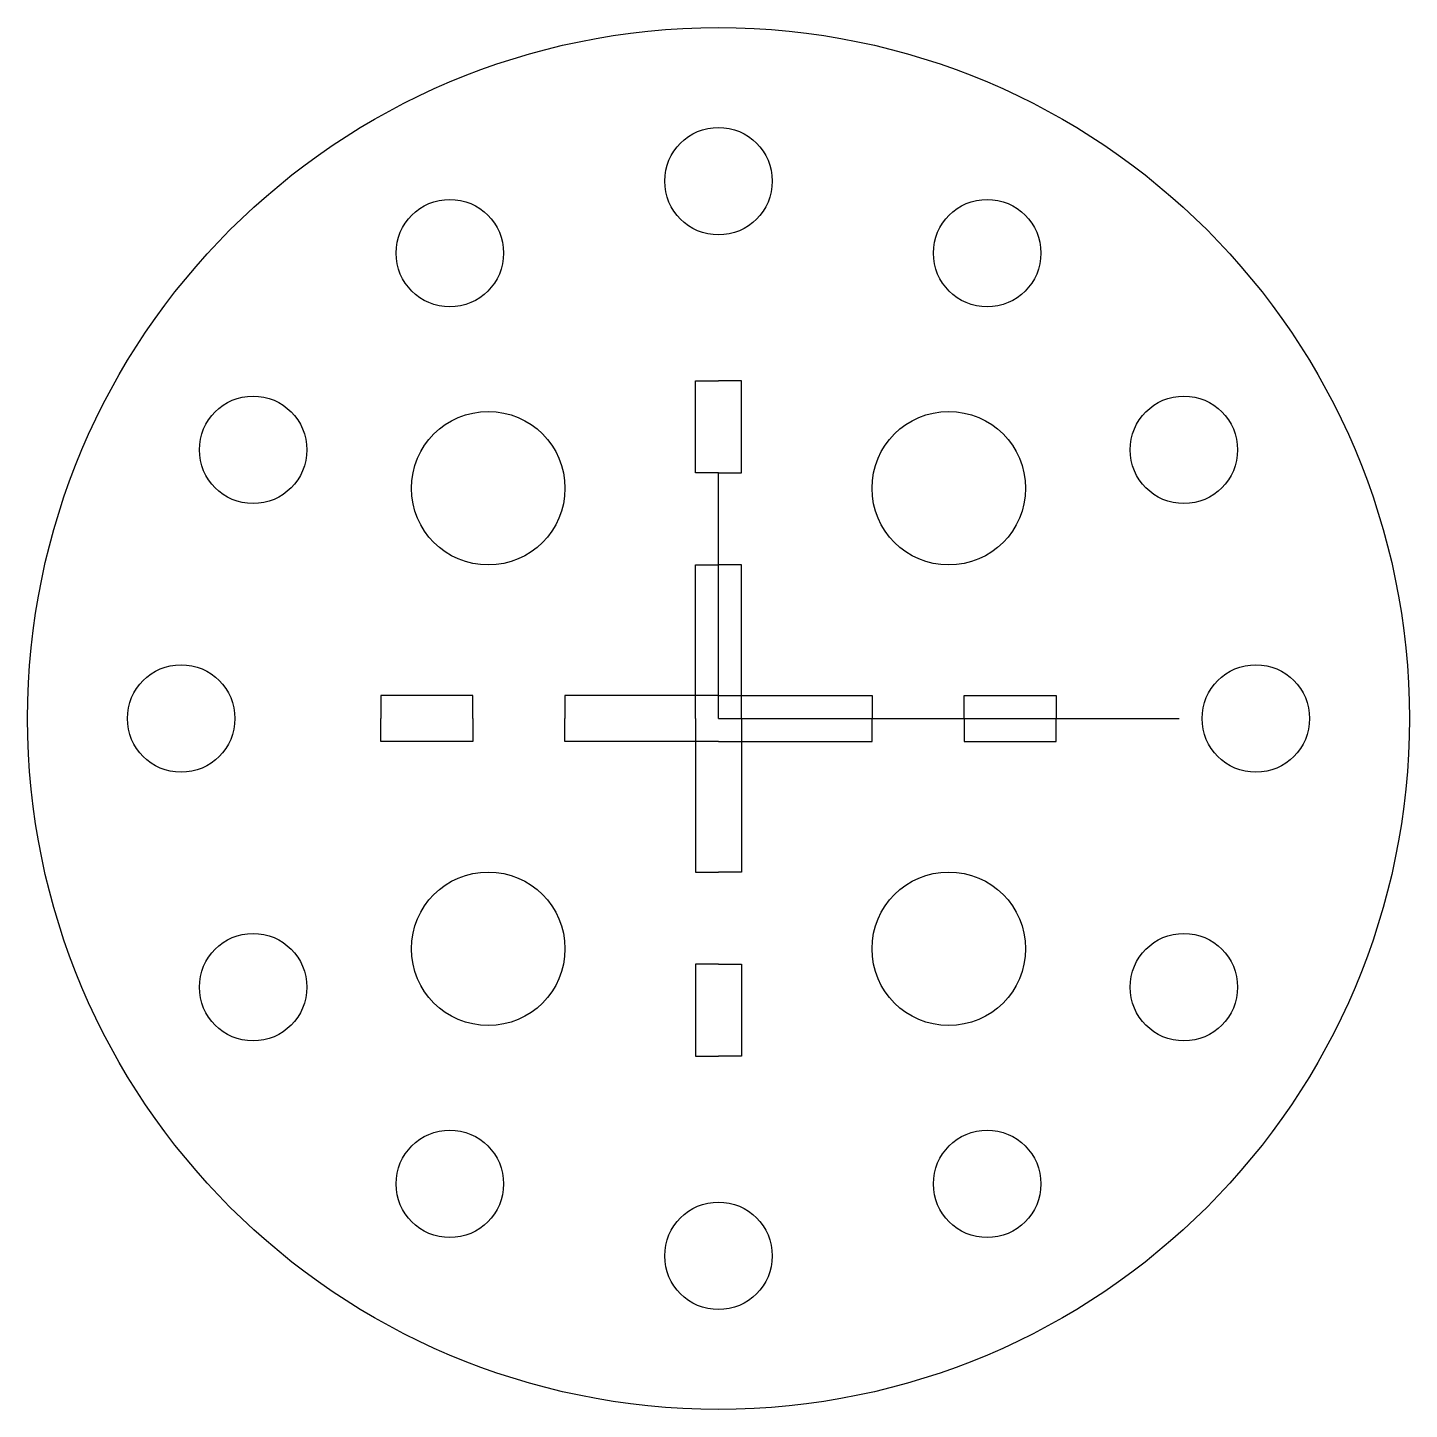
# Model space of a CAD drawing. Header units: millimetres. Extents: x -45 to 45, y -45 to 45.
import ezdxf

# ---------------------------------------------------------------- set-up
doc = ezdxf.new("R2010")
doc.units = ezdxf.units.MM
doc.layers.get('0').update_dxf_attribs({"linetype": 'CONTINUOUS'})

msp = doc.modelspace()

# ---------------------------------------------------------------- linework, layer by layer
for p, q in [((-1.5, 22), (0, 22)), ((-1.5, 16), (-1.5, 22)), ((1.5, 22), (0, 22)), ((1.5, 16), (1.5, 22)), ((0, 16), (-1.5, 16)), ((0, 0), (0, 16)), ((0, 16), (1.5, 16)), ((-1.5, 0), (-1.5, 10)), ((-1.5, 10), (0, 10)), ((1.5, 10), (0, 10)), ((1.5, 0), (1.5, 10)), ((-16, 1.5), (-22, 1.5)), ((-22, 1.5), (-22, 0)), ((-16, 0), (-16, 1.5)), ((-10, 1.5), (-10, 0)), ((0, 1.5), (-10, 1.5)), ((0, 1.5), (10, 1.5)), ((10, 1.5), (10, 0)), ((16, 1.5), (22, 1.5)), ((16, 0), (16, 1.5)), ((22, 1.5), (22, 0)), ((-22, -1.5), (-22, 0)), ((-16, 0), (-16, -1.5)), ((-10, -1.5), (-10, 0)), ((-1.5, 0), (-1.5, -10)), ((0, 0), (30, 0)), ((10, -1.5), (10, 0)), ((16, 0), (16, -1.5)), ((22, -1.5), (22, 0)), ((1.5, 0), (1.5, -10)), ((-16, -1.5), (-22, -1.5)), ((0, -1.5), (-10, -1.5)), ((0, -1.5), (10, -1.5)), ((16, -1.5), (22, -1.5)), ((-1.5, -10), (0, -10)), ((1.5, -10), (0, -10)), ((0, -16), (-1.5, -16)), ((-1.5, -16), (-1.5, -22)), ((0, -16), (1.5, -16)), ((1.5, -16), (1.5, -22)), ((-1.5, -22), (0, -22)), ((1.5, -22), (0, -22))]:
    msp.add_line(p, q)
for centre, radius in [((0, 0), 45), ((0, 35), 3.5), ((-17.5, 30.311), 3.5), ((17.5, 30.311), 3.5), ((-30.311, 17.5), 3.5), ((30.311, 17.5), 3.5), ((-15, 15), 5), ((15, 15), 5), ((-35, 0), 3.5), ((35, 0), 3.5), ((-15, -15), 5), ((15, -15), 5), ((-30.311, -17.5), 3.5), ((30.311, -17.5), 3.5), ((-17.5, -30.311), 3.5), ((17.5, -30.311), 3.5), ((0, -35), 3.5)]:
    msp.add_circle(centre, radius)

doc.saveas('drawing.dxf')
